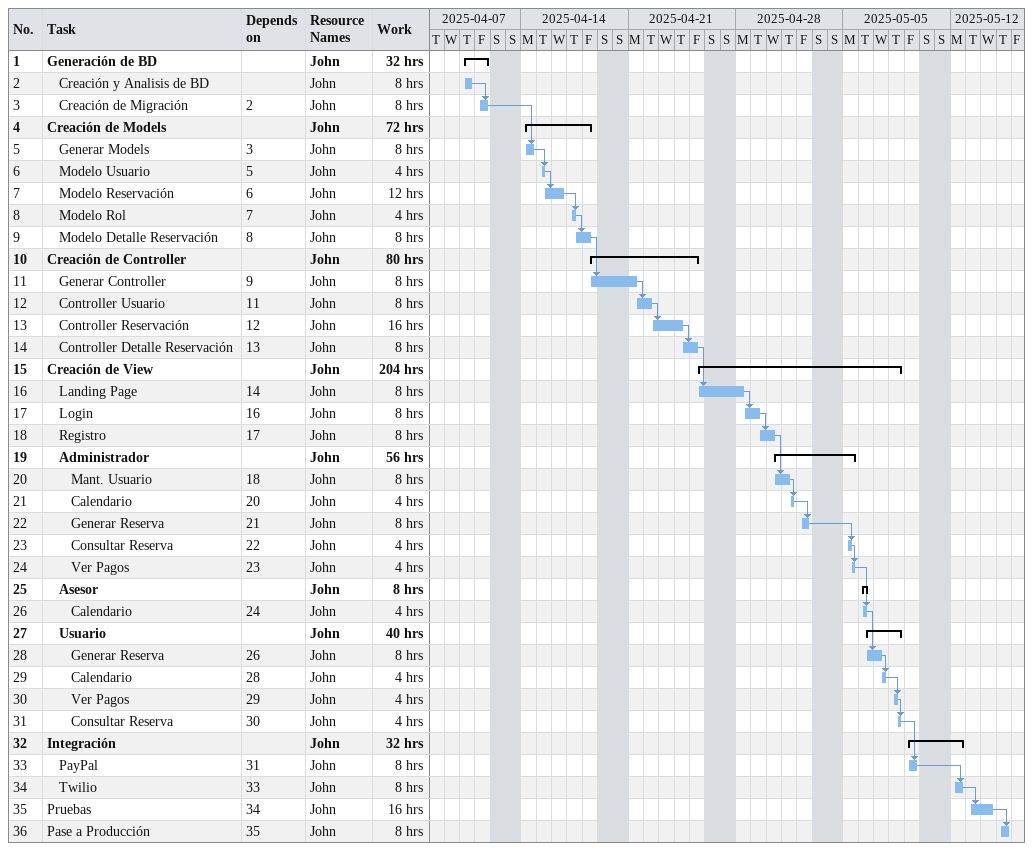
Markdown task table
| ID | Level | Task | Start | Finish | Predecessors | Resources | Work (h) |
|---|---|---|---|---|---|---|---|
| 1 | 1 | **Generación de BD** | 2025-04-10 | 2025-04-11 |  | John | 32 |
| 2 | 2 | Creación y Analisis de BD | 2025-04-10 | 2025-04-10 |  | John | 8 |
| 3 | 2 | Creación de Migración | 2025-04-11 | 2025-04-11 | 2 | John | 8 |
| 4 | 1 | **Creación de Models** | 2025-04-14 | 2025-04-18 |  | John | 72 |
| 5 | 2 | Generar Models | 2025-04-14 | 2025-04-14 | 3 | John | 8 |
| 6 | 2 | Modelo Usuario | 2025-04-15 | 2025-04-15 | 5 | John | 4 |
| 7 | 2 | Modelo Reservación | 2025-04-15 | 2025-04-16 | 6 | John | 12 |
| 8 | 2 | Modelo Rol | 2025-04-17 | 2025-04-17 | 7 | John | 4 |
| 9 | 2 | Modelo Detalle Reservación | 2025-04-17 | 2025-04-18 | 8 | John | 8 |
| 10 | 1 | **Creación de Controller** | 2025-04-18 | 2025-04-25 |  | John | 80 |
| 11 | 2 | Generar Controller | 2025-04-18 | 2025-04-21 | 9 | John | 8 |
| 12 | 2 | Controller Usuario | 2025-04-21 | 2025-04-22 | 11 | John | 8 |
| 13 | 2 | Controller Reservación | 2025-04-22 | 2025-04-24 | 12 | John | 16 |
| 14 | 2 | Controller Detalle Reservación | 2025-04-24 | 2025-04-25 | 13 | John | 8 |
| 15 | 1 | **Creación de View** | 2025-04-25 | 2025-05-08 |  | John | 204 |
| 16 | 2 | Landing Page | 2025-04-25 | 2025-04-28 | 14 | John | 8 |
| 17 | 2 | Login | 2025-04-28 | 2025-04-29 | 16 | John | 8 |
| 18 | 2 | Registro | 2025-04-29 | 2025-04-30 | 17 | John | 8 |
| 19 | 2 | **Administrador** | 2025-04-30 | 2025-05-05 |  | John | 56 |
| 20 | 3 | Mant. Usuario | 2025-04-30 | 2025-05-01 | 18 | John | 8 |
| 21 | 3 | Calendario | 2025-05-01 | 2025-05-01 | 20 | John | 4 |
| 22 | 3 | Generar Reserva | 2025-05-02 | 2025-05-02 | 21 | John | 8 |
| 23 | 3 | Consultar Reserva | 2025-05-05 | 2025-05-05 | 22 | John | 4 |
| 24 | 3 | Ver Pagos | 2025-05-05 | 2025-05-05 | 23 | John | 4 |
| 25 | 2 | **Asesor** | 2025-05-06 | 2025-05-06 |  | John | 8 |
| 26 | 3 | Calendario | 2025-05-06 | 2025-05-06 | 24 | John | 4 |
| 27 | 2 | **Usuario** | 2025-05-06 | 2025-05-08 |  | John | 40 |
| 28 | 3 | Generar Reserva | 2025-05-06 | 2025-05-07 | 26 | John | 8 |
| 29 | 3 | Calendario | 2025-05-07 | 2025-05-07 | 28 | John | 4 |
| 30 | 3 | Ver Pagos | 2025-05-08 | 2025-05-08 | 29 | John | 4 |
| 31 | 3 | Consultar Reserva | 2025-05-08 | 2025-05-08 | 30 | John | 4 |
| 32 | 1 | **Integración** | 2025-05-09 | 2025-05-12 |  | John | 32 |
| 33 | 2 | PayPal | 2025-05-09 | 2025-05-09 | 31 | John | 8 |
| 34 | 2 | Twilio | 2025-05-12 | 2025-05-12 | 33 | John | 8 |
| 35 | 1 | Pruebas | 2025-05-13 | 2025-05-14 | 34 | John | 16 |
| 36 | 1 | Pase a Producción | 2025-05-15 | 2025-05-15 | 35 | John | 8 |
